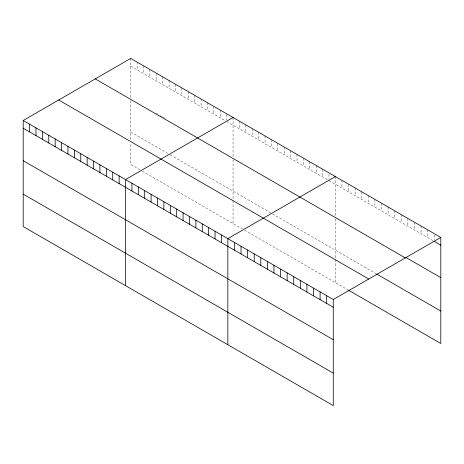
<?xml version="1.0" encoding="UTF-8"?>
<svg xmlns="http://www.w3.org/2000/svg" width="464" height="464" viewBox="0 0 464 464"><rect width="100%" height="100%" fill="white"/><g stroke="black" fill="none" stroke-linecap="round" stroke-linejoin="round"><path stroke-width="0.35" stroke-dasharray="2.32 1.74" d="M130.732 66.143L224.912 120.524M226.658 121.527L327.816 179.933M328.982 180.606L433.011 240.665M156.31 113.367L158.056 114.376M160.382 115.716L162.707 117.061M163.287 117.398L165.033 118.401M130.732 132.037L169.105 154.187M170.265 154.86L271.423 213.266M272.588 213.933L376.107 273.702M140.035 169.859L130.732 164.488L130.732 143.573M142.361 171.204L242.359 228.938M244.685 230.277L347.954 289.901M434.211 235.028L434.211 239.952M427.622 229.819L427.622 237.551M421.034 226.014L421.034 233.752M414.445 222.21L414.445 229.947M407.856 218.411L407.856 226.142M401.267 214.606L401.267 222.337M394.678 210.801L394.678 218.532M388.09 206.996L388.09 214.728M381.501 203.191L381.501 210.923M374.912 199.387L374.912 207.118M368.323 195.582L368.323 203.319M361.734 191.777L361.734 199.514M355.146 187.972L355.146 195.709M348.557 184.173L348.557 191.905M341.968 180.368L341.968 188.1M335.379 176.564L335.379 216.027M335.379 218.753L335.379 258.842M335.379 259.562L335.379 282.64M328.982 174.278L328.982 179.197M322.584 169.18L322.584 176.912M316.193 165.486L316.193 173.217M309.795 161.797L309.795 169.528M303.404 158.102L303.404 165.834M297.006 154.408L297.006 162.145M290.609 150.719L290.609 158.45M284.217 147.024L284.217 154.756M277.82 143.335L277.82 151.067M271.423 139.641L271.423 147.372M265.031 135.946L265.031 143.683M258.634 132.257L258.634 139.989M252.242 128.563L252.242 136.294M245.845 124.874L245.845 132.605M239.447 121.179L239.447 128.911M233.056 117.485L233.056 156.954M233.056 159.68L233.056 199.764M233.056 200.489L233.056 223.567M226.658 114.498L226.658 120.124M220.267 110.101L220.267 117.839M213.869 106.413L213.869 114.144M207.472 102.718L207.472 110.449M201.08 99.029L201.08 106.761M194.683 95.335L194.683 103.066M188.285 91.64L188.285 99.377M181.894 87.951L181.894 95.683M175.496 84.257L175.496 91.988M169.105 80.568L169.105 88.299M162.707 76.873L162.707 84.605M156.31 73.179L156.31 80.916M149.918 69.49L149.918 77.221M143.521 65.795L143.521 73.527M137.129 62.106L137.129 69.838M130.732 58.412L130.732 98.6M130.732 100.607L130.732 140.691"/><path stroke-width="0.7" d="M23.2 120.495L333.268 299.512L333.268 405.588L23.2 226.571L23.2 120.495L130.732 58.412L440.8 237.429L440.8 343.505L348.557 290.249M233.056 117.485L125.524 179.568L125.524 285.644M335.379 176.564L227.847 238.647L227.847 344.723M333.268 299.512L440.8 237.429M434.211 241.355L440.8 245.16M405.461 257.213L440.8 277.617M95.248 78.897L405.316 257.914M376.71 274.05L440.8 311.054M58.684 100.009L368.752 279.026M23.2 128.226L333.268 307.243M23.2 160.683L333.268 339.7M23.2 194.12L333.268 373.137M326.679 295.707L326.679 303.439M320.09 291.902L320.09 299.634M313.502 288.098L313.502 295.829M306.913 284.293L306.913 292.03M300.324 280.488L300.324 288.225M293.735 276.689L293.735 284.42M287.146 272.884L287.146 280.616M280.558 269.079L280.558 276.811M273.969 265.275L273.969 273.006M267.38 261.47L267.38 269.201M260.791 257.665L260.791 265.396M254.202 253.86L254.202 261.597M247.614 250.055L247.614 257.793M241.025 246.256L241.025 253.988M234.436 242.452L234.436 250.183M221.45 234.952L221.45 242.684M215.052 231.263L215.052 238.995M208.661 227.569L208.661 235.3M202.263 223.874L202.263 231.611M195.872 220.185L195.872 227.917M189.474 216.491L189.474 224.228M183.077 212.802L183.077 220.533M176.685 209.107L176.685 216.839M170.288 205.413L170.288 213.15M163.896 201.724L163.896 209.455M157.499 198.029L157.499 205.767M151.102 194.341L151.102 202.072M144.71 190.646L144.71 198.377M138.313 186.957L138.313 194.689M131.915 183.263L131.915 190.994M119.126 175.879L119.126 183.611M112.735 172.185L112.735 179.916M106.337 168.496L106.337 176.227M99.94 164.801L99.94 172.533M93.548 161.107L93.548 168.844M87.151 157.418L87.151 165.149M80.759 153.723L80.759 161.46M74.362 150.034L74.362 157.766M67.964 146.34L67.964 154.071M61.573 142.645L61.573 150.382M55.175 138.956L55.175 146.688M48.778 135.262L48.778 142.999M42.386 131.573L42.386 139.304M35.989 127.878L35.989 135.61M29.597 124.19L29.597 131.921"/></g></svg>
